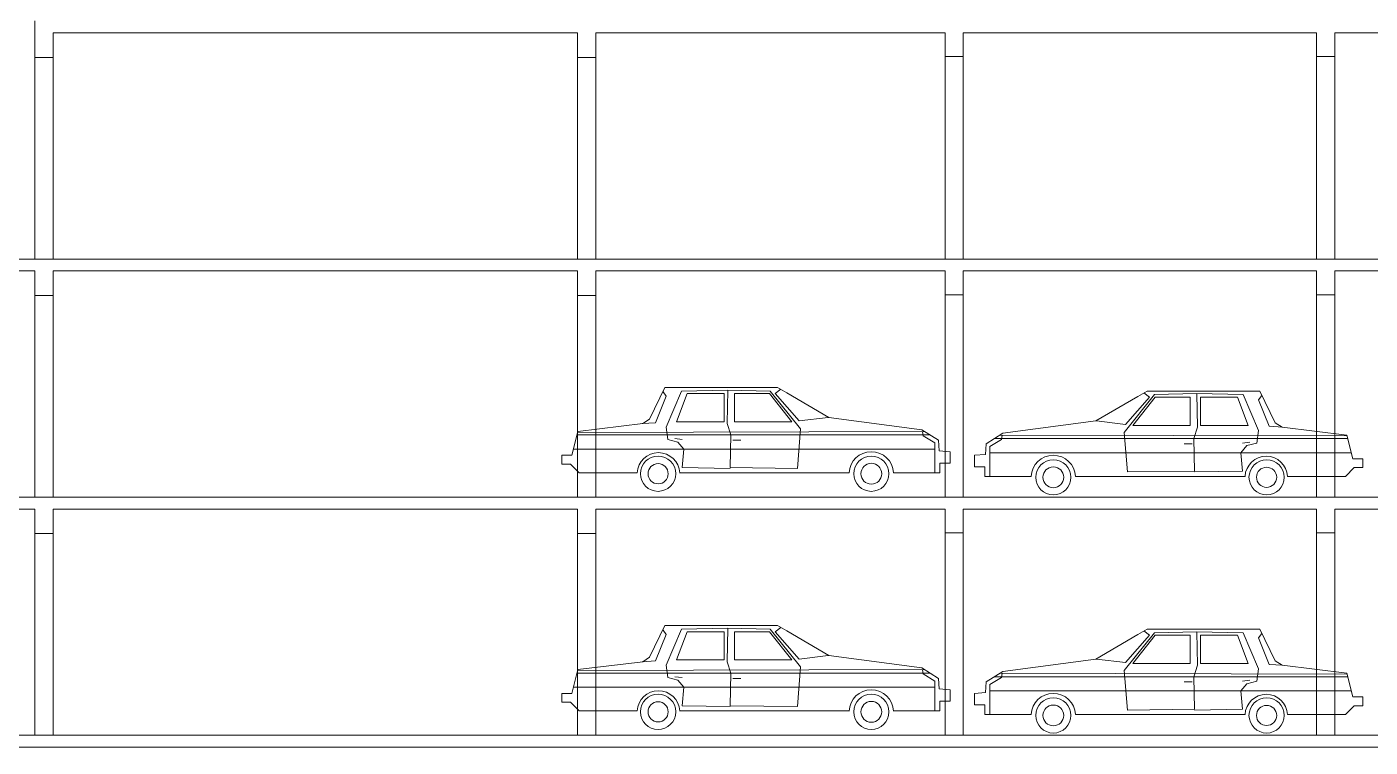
# Model space of a CAD drawing. Header units: inches. Extents: x 1090 to 1325, y 2 to 154.
# Drawn here: x 1109.29 to 1126.21, y 98.28 to 107.35 of the extents above; entities that cross this region are included whole.
import ezdxf

# ---------------------------------------------------------------- set-up
doc = ezdxf.new("R2010")
doc.units = ezdxf.units.IN
doc.header["$MEASUREMENT"] = 0
for name, color, linetype, lineweight in [('car', 253, 'Continuous', 9), ('elev 1', 252, 'Continuous', 9), ('walls', 250, 'Continuous', 18)]:
    doc.layers.add(name, color=color, linetype=linetype, lineweight=lineweight)

msp = doc.modelspace()

# ---------------------------------------------------------------- linework, layer by layer
at = {"layer": 'car'}
for p, q in [((1117.135, 102.408), (1117.329, 102.807)), ((1117.345, 102.697), (1117.213, 102.364)), ((1117.306, 102.752), (1117.345, 102.697)), ((1117.329, 102.807), (1118.749, 102.807)), ((1117.539, 102.763), (1117.345, 102.308)), ((1117.477, 102.375), (1117.608, 102.73)), ((1118.121, 102.774), (1117.539, 102.763)), ((1117.608, 102.73), (1118.074, 102.73)), ((1118.074, 102.73), (1118.074, 102.375)), ((1118.113, 102.353), (1118.121, 102.774)), ((1118.121, 102.774), (1118.656, 102.763)), ((1118.206, 102.375), (1118.206, 102.73)), ((1118.206, 102.73), (1118.648, 102.73)), ((1118.648, 102.73), (1118.928, 102.375)), ((1118.656, 102.763), (1119.036, 102.286)), ((1118.788, 102.785), (1118.718, 102.73)), ((1118.718, 102.73), (1119.021, 102.386)), ((1118.749, 102.807), (1118.866, 102.741)), ((1118.866, 102.741), (1119.393, 102.43)), ((1123.285, 102.696), (1122.757, 102.386)), ((1123.494, 102.718), (1123.114, 102.242)), ((1123.432, 102.685), (1123.129, 102.341)), ((1123.502, 102.685), (1123.223, 102.33)), ((1123.401, 102.763), (1123.285, 102.696)), ((1123.362, 102.741), (1123.432, 102.685)), ((1124.821, 102.763), (1123.401, 102.763)), ((1124.03, 102.73), (1123.494, 102.718)), ((1123.944, 102.685), (1123.502, 102.685)), ((1123.944, 102.33), (1123.944, 102.685)), ((1124.037, 102.308), (1124.03, 102.73)), ((1124.03, 102.73), (1124.612, 102.718)), ((1124.076, 102.685), (1124.076, 102.33)), ((1124.542, 102.685), (1124.076, 102.685)), ((1124.674, 102.33), (1124.542, 102.685)), ((1124.612, 102.718), (1124.806, 102.264)), ((1124.845, 102.707), (1124.806, 102.652)), ((1125.015, 102.364), (1124.821, 102.763)), ((1124.806, 102.652), (1124.938, 102.319)), ((1116.235, 102.253), (1117.05, 102.353)), ((1117.213, 102.364), (1117.042, 102.353)), ((1117.05, 102.353), (1117.135, 102.408)), ((1118.074, 102.375), (1117.477, 102.375)), ((1118.159, 102.209), (1118.113, 102.353)), ((1118.928, 102.375), (1118.206, 102.375)), ((1119.021, 102.386), (1119.386, 102.43)), ((1119.393, 102.43), (1120.565, 102.275)), ((1122.757, 102.386), (1121.585, 102.23)), ((1123.129, 102.341), (1122.765, 102.386)), ((1125.101, 102.308), (1125.015, 102.364)), ((1116.157, 101.954), (1116.235, 102.253)), ((1116.223, 102.209), (1120.67, 102.209)), ((1120.6, 102.253), (1116.232, 102.242)), ((1117.345, 102.308), (1117.368, 102.153)), ((1118.152, 101.798), (1118.159, 102.209)), ((1119.036, 102.286), (1118.998, 101.787)), ((1120.565, 102.275), (1120.775, 102.142)), ((1120.573, 102.253), (1120.581, 102.198)), ((1120.581, 102.198), (1120.728, 102.109)), ((1121.585, 102.23), (1121.376, 102.097)), ((1121.55, 102.208), (1125.919, 102.197)), ((1121.577, 102.208), (1121.57, 102.153)), ((1123.114, 102.242), (1123.153, 101.743)), ((1123.223, 102.33), (1123.944, 102.33)), ((1123.991, 102.164), (1124.037, 102.308)), ((1124.076, 102.33), (1124.674, 102.33)), ((1124.806, 102.264), (1124.783, 102.108)), ((1124.938, 102.319), (1125.108, 102.308)), ((1125.916, 102.208), (1125.101, 102.308)), ((1125.993, 101.909), (1125.916, 102.208)), ((1120.728, 102.031), (1116.174, 102.031)), ((1117.368, 102.153), (1117.492, 102.12)), ((1117.546, 102.153), (1117.453, 102.164)), ((1117.492, 102.12), (1117.57, 102.031)), ((1117.57, 102.031), (1117.546, 101.798)), ((1118.284, 102.142), (1118.183, 102.142)), ((1120.728, 102.109), (1120.728, 101.732)), ((1120.775, 102.142), (1120.783, 102.009)), ((1120.783, 102.009), (1120.922, 101.998)), ((1121.376, 102.097), (1121.368, 101.964)), ((1121.57, 102.153), (1121.422, 102.064)), ((1121.422, 102.064), (1121.422, 101.687)), ((1125.927, 102.164), (1121.48, 102.164)), ((1123.867, 102.097), (1123.968, 102.097)), ((1123.999, 101.754), (1123.991, 102.164)), ((1124.658, 102.075), (1124.581, 101.986)), ((1124.604, 102.108), (1124.697, 102.12)), ((1124.783, 102.108), (1124.658, 102.075)), ((1116.033, 101.843), (1116.033, 101.954)), ((1116.033, 101.954), (1116.157, 101.954)), ((1116.142, 101.843), (1116.033, 101.843)), ((1116.25, 101.732), (1116.142, 101.843)), ((1120.922, 101.854), (1120.79, 101.854)), ((1120.79, 101.854), (1120.79, 101.732)), ((1120.922, 101.998), (1120.922, 101.854)), ((1121.368, 101.964), (1121.228, 101.953)), ((1121.228, 101.953), (1121.228, 101.809)), ((1121.422, 101.986), (1125.976, 101.986)), ((1124.581, 101.986), (1124.604, 101.754)), ((1126.117, 101.909), (1125.993, 101.909)), ((1126.117, 101.798), (1126.117, 101.909)), ((1116.98, 101.732), (1116.25, 101.732)), ((1119.65, 101.732), (1117.515, 101.732)), ((1117.546, 101.798), (1118.152, 101.787)), ((1118.998, 101.787), (1118.152, 101.798)), ((1120.79, 101.732), (1120.208, 101.732)), ((1121.228, 101.809), (1121.36, 101.809)), ((1121.36, 101.809), (1121.36, 101.687)), ((1121.36, 101.687), (1121.942, 101.687)), ((1122.501, 101.687), (1124.635, 101.687)), ((1123.153, 101.743), (1123.999, 101.754)), ((1124.604, 101.754), (1123.999, 101.743)), ((1125.171, 101.687), (1125.9, 101.687)), ((1125.9, 101.687), (1126.009, 101.798)), ((1126.009, 101.798), (1126.117, 101.798)), ((1117.135, 99.408), (1117.329, 99.807)), ((1117.329, 99.807), (1118.749, 99.807)), ((1118.749, 99.807), (1118.866, 99.741)), ((1117.345, 99.697), (1117.213, 99.364)), ((1117.306, 99.752), (1117.345, 99.697)), ((1117.539, 99.763), (1117.345, 99.308)), ((1117.477, 99.375), (1117.608, 99.73)), ((1118.121, 99.774), (1117.539, 99.763)), ((1117.608, 99.73), (1118.074, 99.73)), ((1118.074, 99.73), (1118.074, 99.375)), ((1118.113, 99.353), (1118.121, 99.774)), ((1118.121, 99.774), (1118.656, 99.763)), ((1118.206, 99.375), (1118.206, 99.73)), ((1118.206, 99.73), (1118.648, 99.73)), ((1118.648, 99.73), (1118.928, 99.375)), ((1118.656, 99.763), (1119.036, 99.286)), ((1118.788, 99.785), (1118.718, 99.73)), ((1118.718, 99.73), (1119.021, 99.386)), ((1118.866, 99.741), (1119.393, 99.43)), ((1123.285, 99.696), (1122.757, 99.386)), ((1123.494, 99.718), (1123.114, 99.242)), ((1123.432, 99.685), (1123.129, 99.341)), ((1123.502, 99.685), (1123.223, 99.33)), ((1123.401, 99.763), (1123.285, 99.696)), ((1123.362, 99.741), (1123.432, 99.685)), ((1124.821, 99.763), (1123.401, 99.763)), ((1124.03, 99.73), (1123.494, 99.718)), ((1123.944, 99.685), (1123.502, 99.685)), ((1123.944, 99.33), (1123.944, 99.685)), ((1124.037, 99.308), (1124.03, 99.73)), ((1124.03, 99.73), (1124.612, 99.718)), ((1124.076, 99.685), (1124.076, 99.33)), ((1124.542, 99.685), (1124.076, 99.685)), ((1124.674, 99.33), (1124.542, 99.685)), ((1124.612, 99.718), (1124.806, 99.264)), ((1124.845, 99.707), (1124.806, 99.652)), ((1124.806, 99.652), (1124.938, 99.319)), ((1125.015, 99.364), (1124.821, 99.763)), ((1116.235, 99.253), (1117.05, 99.353)), ((1117.213, 99.364), (1117.042, 99.353)), ((1117.05, 99.353), (1117.135, 99.408)), ((1117.345, 99.308), (1117.368, 99.153)), ((1118.074, 99.375), (1117.477, 99.375)), ((1118.159, 99.209), (1118.113, 99.353)), ((1118.928, 99.375), (1118.206, 99.375)), ((1119.021, 99.386), (1119.386, 99.43)), ((1119.393, 99.43), (1120.565, 99.275)), ((1122.757, 99.386), (1121.585, 99.23)), ((1123.129, 99.341), (1122.765, 99.386)), ((1123.223, 99.33), (1123.944, 99.33)), ((1123.991, 99.164), (1124.037, 99.308)), ((1124.076, 99.33), (1124.674, 99.33)), ((1124.938, 99.319), (1125.108, 99.308)), ((1125.101, 99.308), (1125.015, 99.364)), ((1125.916, 99.208), (1125.101, 99.308)), ((1116.157, 98.954), (1116.235, 99.253)), ((1116.223, 99.209), (1120.67, 99.209)), ((1120.6, 99.253), (1116.232, 99.242)), ((1117.368, 99.153), (1117.492, 99.12)), ((1117.546, 99.153), (1117.453, 99.164)), ((1118.152, 98.798), (1118.159, 99.209)), ((1118.284, 99.142), (1118.183, 99.142)), ((1119.036, 99.286), (1118.998, 98.787)), ((1120.565, 99.275), (1120.775, 99.142)), ((1120.573, 99.253), (1120.581, 99.198)), ((1120.581, 99.198), (1120.728, 99.109)), ((1120.775, 99.142), (1120.783, 99.009)), ((1121.585, 99.23), (1121.376, 99.097)), ((1121.57, 99.153), (1121.422, 99.064)), ((1125.927, 99.164), (1121.48, 99.164)), ((1121.55, 99.208), (1125.919, 99.197)), ((1121.577, 99.208), (1121.57, 99.153)), ((1123.114, 99.242), (1123.153, 98.743)), ((1123.999, 98.754), (1123.991, 99.164)), ((1124.806, 99.264), (1124.783, 99.108)), ((1125.993, 98.909), (1125.916, 99.208)), ((1120.728, 99.031), (1116.174, 99.031)), ((1117.492, 99.12), (1117.57, 99.031)), ((1117.57, 99.031), (1117.546, 98.798)), ((1120.728, 99.109), (1120.728, 98.732)), ((1120.783, 99.009), (1120.922, 98.998)), ((1120.922, 98.998), (1120.922, 98.854)), ((1121.368, 98.964), (1121.228, 98.953)), ((1121.376, 99.097), (1121.368, 98.964)), ((1121.422, 99.064), (1121.422, 98.687)), ((1121.422, 98.986), (1125.976, 98.986)), ((1123.867, 99.097), (1123.968, 99.097)), ((1124.658, 99.075), (1124.581, 98.986)), ((1124.581, 98.986), (1124.604, 98.754)), ((1124.604, 99.108), (1124.697, 99.12)), ((1124.783, 99.108), (1124.658, 99.075)), ((1116.033, 98.843), (1116.033, 98.954)), ((1116.033, 98.954), (1116.157, 98.954)), ((1116.142, 98.843), (1116.033, 98.843)), ((1116.25, 98.732), (1116.142, 98.843)), ((1117.546, 98.798), (1118.152, 98.787)), ((1118.998, 98.787), (1118.152, 98.798)), ((1120.922, 98.854), (1120.79, 98.854)), ((1120.79, 98.854), (1120.79, 98.732)), ((1121.228, 98.953), (1121.228, 98.809)), ((1121.228, 98.809), (1121.36, 98.809)), ((1121.36, 98.809), (1121.36, 98.687)), ((1125.9, 98.687), (1126.009, 98.798)), ((1126.117, 98.909), (1125.993, 98.909)), ((1126.009, 98.798), (1126.117, 98.798)), ((1126.117, 98.798), (1126.117, 98.909)), ((1116.98, 98.732), (1116.25, 98.732)), ((1119.65, 98.732), (1117.515, 98.732)), ((1120.79, 98.732), (1120.208, 98.732)), ((1121.36, 98.687), (1121.942, 98.687)), ((1122.501, 98.687), (1124.635, 98.687)), ((1123.153, 98.743), (1123.999, 98.754)), ((1124.604, 98.754), (1123.999, 98.743)), ((1125.171, 98.687), (1125.9, 98.687))]:
    msp.add_line(p, q, dxfattribs=at)
for centre, radius in [((1117.244, 101.721), 0.222), ((1117.244, 101.721), 0.127), ((1119.929, 101.721), 0.222), ((1119.929, 101.721), 0.131), ((1122.221, 101.676), 0.222), ((1124.907, 101.676), 0.222), ((1122.221, 101.676), 0.131), ((1124.907, 101.676), 0.127), ((1117.244, 98.721), 0.222), ((1117.244, 98.721), 0.127), ((1119.929, 98.721), 0.222), ((1119.929, 98.721), 0.131), ((1122.221, 98.676), 0.222), ((1122.221, 98.676), 0.131), ((1124.907, 98.676), 0.222), ((1124.907, 98.676), 0.127)]:
    msp.add_circle(centre, radius, dxfattribs=at)
for centre, radius, start, end in [((1117.248, 101.719), 0.268, 2.771, 177.229), ((1119.929, 101.718), 0.28, 2.7773, 177.2227), ((1122.221, 101.673), 0.28, 2.7773, 177.2227), ((1124.903, 101.674), 0.268, 2.771, 177.229), ((1117.248, 98.719), 0.268, 2.771, 177.229), ((1119.929, 98.718), 0.28, 2.7773, 177.2227), ((1122.221, 98.673), 0.28, 2.7773, 177.2227), ((1124.903, 98.674), 0.268, 2.771, 177.229)]:
    msp.add_arc(centre, radius, start, end, dxfattribs=at)
at = {"layer": 'elev 1'}
for p, q in [((1109.626, 107.276), (1116.228, 107.276)), ((1109.396, 106.966), (1109.396, 104.426)), ((1109.626, 106.966), (1109.626, 104.426)), ((1116.228, 106.966), (1116.228, 104.426)), ((1116.458, 106.966), (1116.458, 104.426)), ((1120.857, 106.976), (1120.857, 104.426)), ((1121.087, 106.976), (1121.087, 104.426)), ((1125.537, 106.976), (1125.537, 104.426)), ((1125.767, 106.976), (1125.767, 104.426)), ((1109.396, 103.966), (1109.396, 101.426)), ((1109.626, 103.966), (1109.626, 101.426)), ((1116.228, 103.966), (1116.228, 101.426)), ((1116.458, 103.966), (1116.458, 101.426)), ((1120.857, 103.976), (1120.857, 101.426)), ((1121.087, 103.976), (1121.087, 101.426)), ((1125.537, 103.976), (1125.537, 101.426)), ((1125.767, 103.976), (1125.767, 101.426)), ((1109.396, 100.966), (1109.396, 98.426)), ((1109.626, 100.966), (1109.626, 98.426)), ((1116.228, 100.966), (1116.228, 98.426)), ((1116.458, 100.966), (1116.458, 98.426)), ((1120.857, 100.976), (1120.857, 98.426)), ((1121.087, 100.976), (1121.087, 98.426)), ((1125.537, 100.976), (1125.537, 98.426)), ((1125.767, 100.976), (1125.767, 98.426))]:
    msp.add_line(p, q, dxfattribs=at)
at = {"layer": 'walls'}
for p, q in [((1109.396, 107.426), (1109.396, 106.966)), ((1116.228, 107.276), (1109.626, 107.276)), ((1109.626, 106.966), (1109.626, 107.276)), ((1116.228, 107.276), (1116.228, 106.966)), ((1120.857, 107.276), (1116.458, 107.276)), ((1116.458, 106.966), (1116.458, 107.276)), ((1120.857, 107.276), (1120.857, 106.976)), ((1125.537, 107.276), (1121.087, 107.276)), ((1121.087, 106.976), (1121.087, 107.276)), ((1125.537, 107.276), (1125.537, 106.976)), ((1127.117, 107.276), (1125.767, 107.276)), ((1125.767, 106.976), (1125.767, 107.276)), ((1109.396, 106.966), (1109.626, 106.966)), ((1116.228, 106.966), (1116.458, 106.966)), ((1120.857, 106.976), (1121.087, 106.976)), ((1125.537, 106.976), (1125.767, 106.976)), ((1156.376, 104.426), (1103.394, 104.426)), ((1109.396, 104.276), (1103.626, 104.276)), ((1109.396, 104.276), (1109.396, 103.966)), ((1116.228, 104.276), (1109.626, 104.276)), ((1109.626, 103.966), (1109.626, 104.276)), ((1116.228, 104.276), (1116.228, 103.966)), ((1120.857, 104.276), (1116.458, 104.276)), ((1116.458, 103.966), (1116.458, 104.276)), ((1120.857, 104.276), (1120.857, 103.976)), ((1125.537, 104.276), (1121.087, 104.276)), ((1121.087, 103.976), (1121.087, 104.276)), ((1125.537, 104.276), (1125.537, 103.976)), ((1131.062, 104.276), (1125.767, 104.276)), ((1125.767, 103.976), (1125.767, 104.276)), ((1109.396, 103.966), (1109.626, 103.966)), ((1116.228, 103.966), (1116.458, 103.966)), ((1120.857, 103.976), (1121.087, 103.976)), ((1125.537, 103.976), (1125.767, 103.976)), ((1156.376, 101.426), (1103.394, 101.426)), ((1109.396, 101.276), (1103.626, 101.276)), ((1109.396, 101.276), (1109.396, 100.966)), ((1116.228, 101.276), (1109.626, 101.276)), ((1109.626, 100.966), (1109.626, 101.276)), ((1116.228, 101.276), (1116.228, 100.966)), ((1120.857, 101.276), (1116.458, 101.276)), ((1116.458, 100.966), (1116.458, 101.276)), ((1120.857, 101.276), (1120.857, 100.976)), ((1125.537, 101.276), (1121.087, 101.276)), ((1121.087, 100.976), (1121.087, 101.276)), ((1125.537, 101.276), (1125.537, 100.976)), ((1131.062, 101.276), (1125.767, 101.276)), ((1125.767, 100.976), (1125.767, 101.276)), ((1109.396, 100.966), (1109.626, 100.966)), ((1116.228, 100.966), (1116.458, 100.966)), ((1120.857, 100.976), (1121.087, 100.976)), ((1125.537, 100.976), (1125.767, 100.976)), ((1156.376, 98.426), (1103.394, 98.426)), ((1156.526, 98.276), (1103.394, 98.276))]:
    msp.add_line(p, q, dxfattribs=at)

doc.saveas('drawing.dxf')
